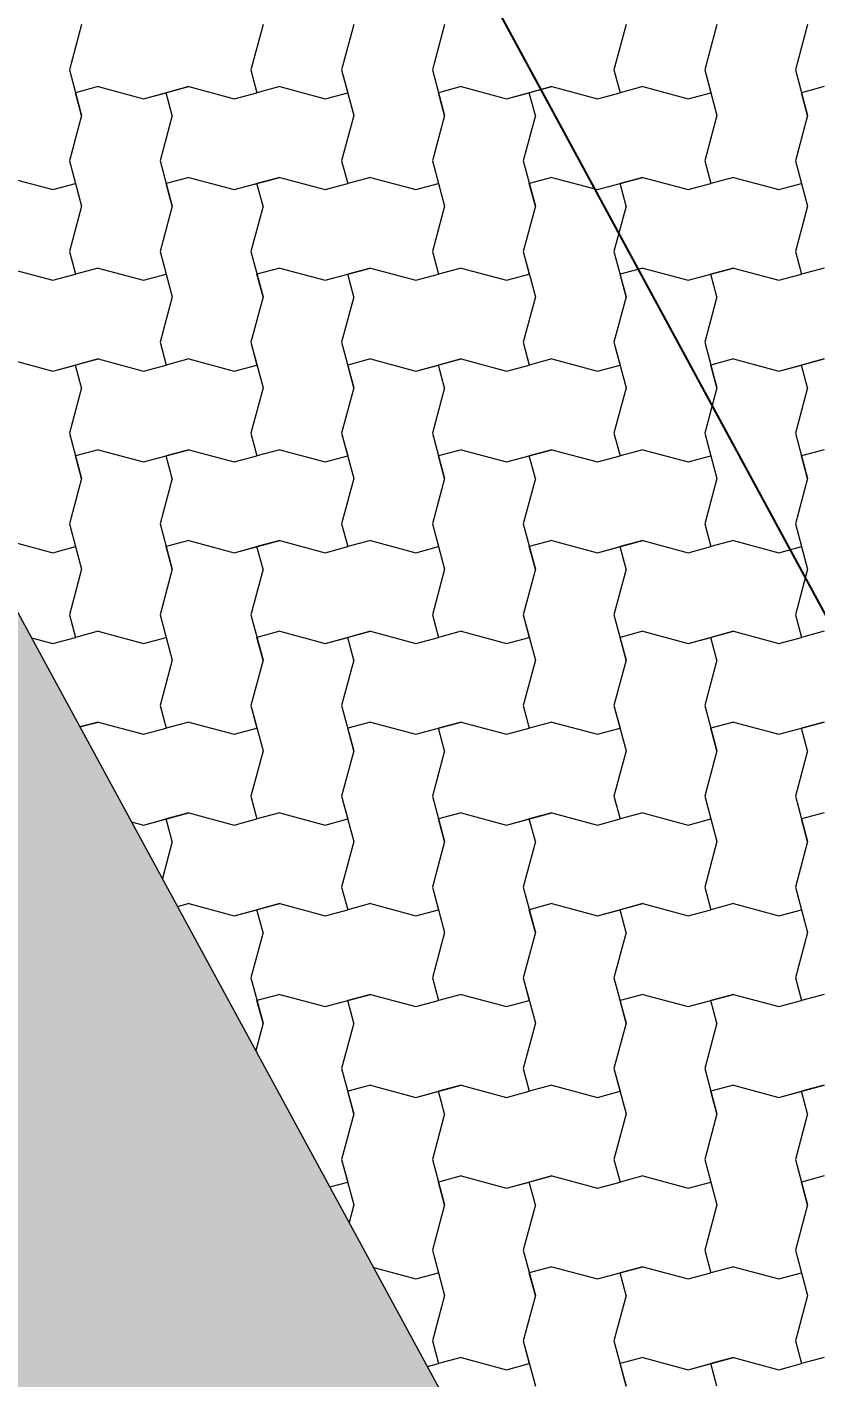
# Model space of a CAD drawing. Header units: metres. Extents: x -111189 to -108577, y -72951 to -72647.
# Drawn here: x -110201.613 to -110200.744, y -72662.483 to -72660.995 of the extents above; entities that cross this region are included whole.
import ezdxf

# ---------------------------------------------------------------- set-up
doc = ezdxf.new("R2010")
doc.units = ezdxf.units.M
doc.header["$MEASUREMENT"] = 0
doc.set_wipeout_variables(frame=1)
doc.linetypes.add('Wipeout_Contour', pattern=[1, 0, -1])
for name, color, linetype in [('00 - Muros - Pormenores', 7, 'Continuous'), ('02 - ESTRADAS', 7, 'Continuous'), ('02 - PASSEIOS', 7, 'Continuous'), ('Planta Piso -1_1_01 - TERRENO PROPOSTO', 7, 'Continuous')]:
    doc.layers.add(name, color=color, linetype=linetype)
doc.styles.add('ESTILO_GERADO_2', font='malgunsl.ttf')
doc.styles.add('ESTILO_GERADO_3', font='AGENCYR.TTF')
doc.dimstyles.new('ESTILO_GERADO__2', dxfattribs={"dimtxt": 0.15, "dimasz": 0.057, "dimexe": 0.18, "dimexo": 0.05, "dimgap": 0, "dimtad": 1, "dimzin": 0, "dimdsep": 46, "dimtxsty": 'ESTILO_GERADO_3', "dimblk": 'ARROWHEAD_2', "dimblk1": 'ARROWHEAD_2', "dimblk2": 'ARROWHEAD_2', "dimcen": 0.09, "dimclrd": 7, "dimclre": 7, "dimclrt": 7, "dimadec": 0, "dimazin": 0, "dimtfac": 1, "dimtdec": 4, "dimtmove": 0, "dimatfit": 3, "dimfxl": 1, "dimtolj": 1, "dimtzin": 0, "dimarcsym": 0})

# ---------------------------------------------------------------- blocks, each defined once
blk = doc.blocks.new('Malha_7_1', base_point=(-111182.45, -72914.5203))
at = {"layer": '02 - ESTRADAS', "linetype": 'Continuous', "lineweight": 0}
blk.add_hatch(color=59, dxfattribs=at).paths.add_polyline_path([(-111182.45, -72914.5203), (-111188.8126, -72916.4733), (-111186.8713, -72920.0457), (-111184.43, -72924.5384), (-111179.542, -72933.5337), (-111178.9858, -72934.5573), (-111177.1266, -72937.9788), (-111170.2715, -72950.5942), (-111163.9365, -72948.6033), (-111171.3979, -72934.867), (-111173.1932, -72931.5618), (-111177.5277, -72923.5822), (-111178.6992, -72921.4255), (-111179.283, -72920.3506), (-111181.1398, -72916.9324)])
at = {"layer": '02 - ESTRADAS', "color": 7, "linetype": 'Continuous', "lineweight": 13, "flags": 128}
blk.add_lwpolyline([(-111182.45, -72914.5203), (-111181.1398, -72916.9324), (-111179.283, -72920.3506), (-111178.6992, -72921.4255), (-111177.5277, -72923.5822), (-111173.1932, -72931.5618), (-111171.3979, -72934.867), (-111163.9365, -72948.6033), (-111170.2715, -72950.5942), (-111177.1266, -72937.9788), (-111178.9858, -72934.5573), (-111179.542, -72933.5337), (-111184.43, -72924.5384), (-111186.8713, -72920.0457), (-111188.8126, -72916.4733)], close=True, dxfattribs=at)
blk = doc.blocks.new('*X25', base_point=(-110957.0649, -73026.2797))
at = {"layer": '02 - PASSEIOS', "color": 253, "linetype": 'Continuous', "lineweight": 9}
for p, q in [((-111177.1515, -72923.498), (-111177.1649, -72923.548)), ((-111176.9515, -72923.498), (-111176.9649, -72923.548)), ((-111176.8515, -72923.498), (-111176.8649, -72923.548)), ((-111176.8515, -72923.498), (-111176.8649, -72923.548)), ((-111176.7515, -72923.498), (-111176.7649, -72923.548)), ((-111176.5515, -72923.498), (-111176.5649, -72923.548)), ((-111176.4515, -72923.498), (-111176.4649, -72923.548)), ((-111176.4515, -72923.498), (-111176.4649, -72923.548)), ((-111176.3515, -72923.498), (-111176.3649, -72923.548)), ((-111177.1649, -72923.548), (-111177.1515, -72923.598)), ((-111176.9649, -72923.548), (-111176.9582, -72923.573)), ((-111176.8649, -72923.548), (-111176.8582, -72923.573)), ((-111176.8649, -72923.548), (-111176.8515, -72923.598)), ((-111176.7649, -72923.548), (-111176.7515, -72923.598)), ((-111176.5649, -72923.548), (-111176.5582, -72923.573)), ((-111176.4649, -72923.548), (-111176.4582, -72923.573)), ((-111176.4649, -72923.548), (-111176.4515, -72923.598)), ((-111176.3649, -72923.548), (-111176.3515, -72923.598)), ((-111177.1332, -72923.5663), (-111177.1582, -72923.573)), ((-111177.1332, -72923.5663), (-111177.1582, -72923.573)), ((-111177.1332, -72923.5663), (-111177.0832, -72923.5797)), ((-111177.1332, -72923.5663), (-111177.0832, -72923.5797)), ((-111177.0832, -72923.5797), (-111177.0332, -72923.5663)), ((-111177.0332, -72923.5663), (-111177.0582, -72923.573)), ((-111177.0332, -72923.5663), (-111176.9832, -72923.5797)), ((-111177.0332, -72923.5663), (-111176.9832, -72923.5797)), ((-111176.9332, -72923.5663), (-111176.9582, -72923.573)), ((-111176.9332, -72923.5663), (-111176.8832, -72923.5797)), ((-111176.7332, -72923.5663), (-111176.7582, -72923.573)), ((-111176.7332, -72923.5663), (-111176.7582, -72923.573)), ((-111176.7332, -72923.5663), (-111176.6832, -72923.5797)), ((-111176.7332, -72923.5663), (-111176.6832, -72923.5797)), ((-111176.6832, -72923.5797), (-111176.6332, -72923.5663)), ((-111176.6332, -72923.5663), (-111176.6582, -72923.573)), ((-111176.6332, -72923.5663), (-111176.5832, -72923.5797)), ((-111176.6332, -72923.5663), (-111176.5832, -72923.5797)), ((-111176.5332, -72923.5663), (-111176.5582, -72923.573)), ((-111176.5332, -72923.5663), (-111176.4832, -72923.5797)), ((-111176.3332, -72923.5663), (-111176.3582, -72923.573)), ((-111176.3332, -72923.5663), (-111176.3582, -72923.573)), ((-111177.1515, -72923.598), (-111177.1582, -72923.573)), ((-111177.0832, -72923.5797), (-111177.0582, -72923.573)), ((-111177.0515, -72923.598), (-111177.0582, -72923.573)), ((-111176.9832, -72923.5797), (-111176.9582, -72923.573)), ((-111176.9832, -72923.5797), (-111176.9582, -72923.573)), ((-111176.8832, -72923.5797), (-111176.8582, -72923.573)), ((-111176.7515, -72923.598), (-111176.7582, -72923.573)), ((-111176.6832, -72923.5797), (-111176.6582, -72923.573)), ((-111176.6515, -72923.598), (-111176.6582, -72923.573)), ((-111176.5832, -72923.5797), (-111176.5582, -72923.573)), ((-111176.5832, -72923.5797), (-111176.5582, -72923.573)), ((-111176.4832, -72923.5797), (-111176.4582, -72923.573)), ((-111176.3515, -72923.598), (-111176.3582, -72923.573)), ((-111177.1515, -72923.598), (-111177.1649, -72923.648)), ((-111177.1515, -72923.598), (-111177.1649, -72923.648)), ((-111177.0515, -72923.598), (-111177.0649, -72923.648)), ((-111176.8515, -72923.598), (-111176.8649, -72923.648)), ((-111176.7515, -72923.598), (-111176.7649, -72923.648)), ((-111176.7515, -72923.598), (-111176.7649, -72923.648)), ((-111176.6515, -72923.598), (-111176.6649, -72923.648)), ((-111176.4515, -72923.598), (-111176.4649, -72923.648)), ((-111176.3515, -72923.598), (-111176.3649, -72923.648)), ((-111176.3515, -72923.598), (-111176.3649, -72923.648)), ((-111177.1649, -72923.648), (-111177.1582, -72923.673)), ((-111177.1649, -72923.648), (-111177.1515, -72923.698)), ((-111177.0649, -72923.648), (-111177.0515, -72923.698)), ((-111176.8649, -72923.648), (-111176.8582, -72923.673)), ((-111176.7649, -72923.648), (-111176.7582, -72923.673)), ((-111176.7649, -72923.648), (-111176.7515, -72923.698)), ((-111176.6649, -72923.648), (-111176.6515, -72923.698)), ((-111176.4649, -72923.648), (-111176.4582, -72923.673)), ((-111176.3649, -72923.648), (-111176.3582, -72923.673)), ((-111176.3649, -72923.648), (-111176.3515, -72923.698)), ((-111177.2332, -72923.6663), (-111177.1832, -72923.6797)), ((-111177.0332, -72923.6663), (-111177.0582, -72923.673)), ((-111177.0332, -72923.6663), (-111177.0582, -72923.673)), ((-111177.0332, -72923.6663), (-111176.9832, -72923.6797)), ((-111177.0332, -72923.6663), (-111176.9832, -72923.6797)), ((-111176.9832, -72923.6797), (-111176.9332, -72923.6663)), ((-111176.9332, -72923.6663), (-111176.9582, -72923.673)), ((-111176.9332, -72923.6663), (-111176.8832, -72923.6797)), ((-111176.9332, -72923.6663), (-111176.8832, -72923.6797)), ((-111176.8332, -72923.6663), (-111176.8582, -72923.673)), ((-111176.8332, -72923.6663), (-111176.7832, -72923.6797)), ((-111176.6332, -72923.6663), (-111176.6582, -72923.673)), ((-111176.6332, -72923.6663), (-111176.6582, -72923.673)), ((-111176.6332, -72923.6663), (-111176.5832, -72923.6797)), ((-111176.6332, -72923.6663), (-111176.5832, -72923.6797)), ((-111176.5832, -72923.6797), (-111176.5332, -72923.6663)), ((-111176.5332, -72923.6663), (-111176.5582, -72923.673)), ((-111176.5332, -72923.6663), (-111176.4832, -72923.6797)), ((-111176.5332, -72923.6663), (-111176.4832, -72923.6797)), ((-111176.4332, -72923.6663), (-111176.4582, -72923.673)), ((-111176.4332, -72923.6663), (-111176.3832, -72923.6797)), ((-111177.1832, -72923.6797), (-111177.1582, -72923.673)), ((-111177.0515, -72923.698), (-111177.0582, -72923.673)), ((-111176.9832, -72923.6797), (-111176.9582, -72923.673)), ((-111176.9515, -72923.698), (-111176.9582, -72923.673)), ((-111176.8832, -72923.6797), (-111176.8582, -72923.673)), ((-111176.8832, -72923.6797), (-111176.8582, -72923.673)), ((-111176.7832, -72923.6797), (-111176.7582, -72923.673)), ((-111176.6515, -72923.698), (-111176.6582, -72923.673)), ((-111176.5832, -72923.6797), (-111176.5582, -72923.673)), ((-111176.5515, -72923.698), (-111176.5582, -72923.673)), ((-111176.4832, -72923.6797), (-111176.4582, -72923.673)), ((-111176.4832, -72923.6797), (-111176.4582, -72923.673)), ((-111176.3832, -72923.6797), (-111176.3582, -72923.673)), ((-111177.1515, -72923.698), (-111177.1649, -72923.748)), ((-111177.0515, -72923.698), (-111177.0649, -72923.748)), ((-111177.0515, -72923.698), (-111177.0649, -72923.748)), ((-111176.9515, -72923.698), (-111176.9649, -72923.748)), ((-111176.7515, -72923.698), (-111176.7649, -72923.748)), ((-111176.6515, -72923.698), (-111176.6649, -72923.748)), ((-111176.6515, -72923.698), (-111176.6649, -72923.748)), ((-111176.5515, -72923.698), (-111176.5649, -72923.748)), ((-111176.3515, -72923.698), (-111176.3649, -72923.748)), ((-111177.1649, -72923.748), (-111177.1582, -72923.773)), ((-111177.0649, -72923.748), (-111177.0582, -72923.773)), ((-111177.0649, -72923.748), (-111177.0515, -72923.798)), ((-111176.9649, -72923.748), (-111176.9515, -72923.798)), ((-111176.7649, -72923.748), (-111176.7582, -72923.773)), ((-111176.6649, -72923.748), (-111176.6582, -72923.773)), ((-111176.6649, -72923.748), (-111176.6515, -72923.798)), ((-111176.5649, -72923.748), (-111176.5515, -72923.798)), ((-111176.3649, -72923.748), (-111176.3582, -72923.773)), ((-111177.2332, -72923.7663), (-111177.1832, -72923.7797)), ((-111177.2332, -72923.7663), (-111177.1832, -72923.7797)), ((-111177.1832, -72923.7797), (-111177.1582, -72923.773)), ((-111177.1832, -72923.7797), (-111177.1582, -72923.773)), ((-111177.1332, -72923.7663), (-111177.1582, -72923.773)), ((-111177.1332, -72923.7663), (-111177.0832, -72923.7797)), ((-111177.0832, -72923.7797), (-111177.0582, -72923.773)), ((-111176.9332, -72923.7663), (-111176.9582, -72923.773)), ((-111176.9332, -72923.7663), (-111176.9582, -72923.773)), ((-111176.9515, -72923.798), (-111176.9582, -72923.773)), ((-111176.9332, -72923.7663), (-111176.8832, -72923.7797)), ((-111176.9332, -72923.7663), (-111176.8832, -72923.7797)), ((-111176.8832, -72923.7797), (-111176.8332, -72923.7663)), ((-111176.8832, -72923.7797), (-111176.8582, -72923.773)), ((-111176.8332, -72923.7663), (-111176.8582, -72923.773)), ((-111176.8515, -72923.798), (-111176.8582, -72923.773)), ((-111176.8332, -72923.7663), (-111176.7832, -72923.7797)), ((-111176.8332, -72923.7663), (-111176.7832, -72923.7797)), ((-111176.7832, -72923.7797), (-111176.7582, -72923.773)), ((-111176.7832, -72923.7797), (-111176.7582, -72923.773)), ((-111176.7332, -72923.7663), (-111176.7582, -72923.773)), ((-111176.7332, -72923.7663), (-111176.6832, -72923.7797)), ((-111176.6832, -72923.7797), (-111176.6582, -72923.773)), ((-111176.5332, -72923.7663), (-111176.5582, -72923.773)), ((-111176.5332, -72923.7663), (-111176.5582, -72923.773)), ((-111176.5515, -72923.798), (-111176.5582, -72923.773)), ((-111176.5332, -72923.7663), (-111176.4832, -72923.7797)), ((-111176.5332, -72923.7663), (-111176.4832, -72923.7797)), ((-111176.4832, -72923.7797), (-111176.4332, -72923.7663)), ((-111176.4832, -72923.7797), (-111176.4582, -72923.773)), ((-111176.4332, -72923.7663), (-111176.4582, -72923.773)), ((-111176.4515, -72923.798), (-111176.4582, -72923.773)), ((-111176.4332, -72923.7663), (-111176.3832, -72923.7797)), ((-111176.4332, -72923.7663), (-111176.3832, -72923.7797)), ((-111176.3832, -72923.7797), (-111176.3582, -72923.773)), ((-111176.3832, -72923.7797), (-111176.3582, -72923.773)), ((-111176.3332, -72923.7663), (-111176.3582, -72923.773)), ((-111177.0515, -72923.798), (-111177.0649, -72923.848)), ((-111176.9515, -72923.798), (-111176.9649, -72923.848)), ((-111176.9515, -72923.798), (-111176.9649, -72923.848)), ((-111176.8515, -72923.798), (-111176.8649, -72923.848)), ((-111176.6515, -72923.798), (-111176.6649, -72923.848)), ((-111176.5515, -72923.798), (-111176.5649, -72923.848)), ((-111176.5515, -72923.798), (-111176.5649, -72923.848)), ((-111176.4515, -72923.798), (-111176.4649, -72923.848)), ((-111177.0649, -72923.848), (-111177.0582, -72923.873)), ((-111176.9649, -72923.848), (-111176.9582, -72923.873)), ((-111176.9649, -72923.848), (-111176.9515, -72923.898)), ((-111176.8649, -72923.848), (-111176.8515, -72923.898)), ((-111176.6649, -72923.848), (-111176.6582, -72923.873)), ((-111176.5649, -72923.848), (-111176.5582, -72923.873)), ((-111176.5649, -72923.848), (-111176.5515, -72923.898)), ((-111176.4649, -72923.848), (-111176.4515, -72923.898)), ((-111177.2332, -72923.8663), (-111177.1832, -72923.8797)), ((-111177.2332, -72923.8663), (-111177.1832, -72923.8797)), ((-111177.1832, -72923.8797), (-111177.1332, -72923.8663)), ((-111177.1832, -72923.8797), (-111177.1582, -72923.873)), ((-111177.1332, -72923.8663), (-111177.1582, -72923.873)), ((-111177.1515, -72923.898), (-111177.1582, -72923.873)), ((-111177.1332, -72923.8663), (-111177.0832, -72923.8797)), ((-111177.1332, -72923.8663), (-111177.0832, -72923.8797)), ((-111177.0832, -72923.8797), (-111177.0582, -72923.873)), ((-111177.0832, -72923.8797), (-111177.0582, -72923.873)), ((-111177.0332, -72923.8663), (-111177.0582, -72923.873)), ((-111177.0332, -72923.8663), (-111176.9832, -72923.8797)), ((-111176.9832, -72923.8797), (-111176.9582, -72923.873)), ((-111176.8332, -72923.8663), (-111176.8582, -72923.873)), ((-111176.8332, -72923.8663), (-111176.8582, -72923.873)), ((-111176.8515, -72923.898), (-111176.8582, -72923.873)), ((-111176.8332, -72923.8663), (-111176.7832, -72923.8797)), ((-111176.8332, -72923.8663), (-111176.7832, -72923.8797)), ((-111176.7832, -72923.8797), (-111176.7332, -72923.8663)), ((-111176.7832, -72923.8797), (-111176.7582, -72923.873)), ((-111176.7332, -72923.8663), (-111176.7582, -72923.873)), ((-111176.7515, -72923.898), (-111176.7582, -72923.873)), ((-111176.7332, -72923.8663), (-111176.6832, -72923.8797)), ((-111176.7332, -72923.8663), (-111176.6832, -72923.8797)), ((-111176.6832, -72923.8797), (-111176.6582, -72923.873)), ((-111176.6832, -72923.8797), (-111176.6582, -72923.873)), ((-111176.6332, -72923.8663), (-111176.6582, -72923.873)), ((-111176.6332, -72923.8663), (-111176.5832, -72923.8797)), ((-111176.5832, -72923.8797), (-111176.5582, -72923.873)), ((-111176.4332, -72923.8663), (-111176.4582, -72923.873)), ((-111176.4332, -72923.8663), (-111176.4582, -72923.873)), ((-111176.4515, -72923.898), (-111176.4582, -72923.873)), ((-111176.4332, -72923.8663), (-111176.3832, -72923.8797)), ((-111176.4332, -72923.8663), (-111176.3832, -72923.8797)), ((-111176.3832, -72923.8797), (-111176.3332, -72923.8663)), ((-111176.3832, -72923.8797), (-111176.3582, -72923.873)), ((-111176.3332, -72923.8663), (-111176.3582, -72923.873)), ((-111176.3515, -72923.898), (-111176.3582, -72923.873)), ((-111177.1515, -72923.898), (-111177.1649, -72923.948)), ((-111176.9515, -72923.898), (-111176.9649, -72923.948)), ((-111176.8515, -72923.898), (-111176.8649, -72923.948)), ((-111176.8515, -72923.898), (-111176.8649, -72923.948)), ((-111176.7515, -72923.898), (-111176.7649, -72923.948)), ((-111176.5515, -72923.898), (-111176.5649, -72923.948)), ((-111176.4515, -72923.898), (-111176.4649, -72923.948)), ((-111176.4515, -72923.898), (-111176.4649, -72923.948)), ((-111176.3515, -72923.898), (-111176.3649, -72923.948)), ((-111177.1649, -72923.948), (-111177.1515, -72923.998)), ((-111176.9649, -72923.948), (-111176.9582, -72923.973)), ((-111176.8649, -72923.948), (-111176.8582, -72923.973)), ((-111176.8649, -72923.948), (-111176.8515, -72923.998)), ((-111176.7649, -72923.948), (-111176.7515, -72923.998)), ((-111176.5649, -72923.948), (-111176.5582, -72923.973)), ((-111176.4649, -72923.948), (-111176.4582, -72923.973)), ((-111176.4649, -72923.948), (-111176.4515, -72923.998)), ((-111176.3649, -72923.948), (-111176.3515, -72923.998)), ((-111177.1332, -72923.9663), (-111177.1582, -72923.973)), ((-111177.1332, -72923.9663), (-111177.1582, -72923.973)), ((-111177.1332, -72923.9663), (-111177.0832, -72923.9797)), ((-111177.1332, -72923.9663), (-111177.0832, -72923.9797)), ((-111177.0832, -72923.9797), (-111177.0332, -72923.9663)), ((-111177.0332, -72923.9663), (-111177.0582, -72923.973)), ((-111177.0332, -72923.9663), (-111176.9832, -72923.9797)), ((-111177.0332, -72923.9663), (-111176.9832, -72923.9797)), ((-111176.9332, -72923.9663), (-111176.9582, -72923.973)), ((-111176.9332, -72923.9663), (-111176.8832, -72923.9797)), ((-111176.7332, -72923.9663), (-111176.7582, -72923.973)), ((-111176.7332, -72923.9663), (-111176.7582, -72923.973)), ((-111176.7332, -72923.9663), (-111176.6832, -72923.9797)), ((-111176.7332, -72923.9663), (-111176.6832, -72923.9797)), ((-111176.6832, -72923.9797), (-111176.6332, -72923.9663)), ((-111176.6332, -72923.9663), (-111176.6582, -72923.973)), ((-111176.6332, -72923.9663), (-111176.5832, -72923.9797)), ((-111176.6332, -72923.9663), (-111176.5832, -72923.9797)), ((-111176.5332, -72923.9663), (-111176.5582, -72923.973)), ((-111176.5332, -72923.9663), (-111176.4832, -72923.9797)), ((-111176.3332, -72923.9663), (-111176.3582, -72923.973)), ((-111176.3332, -72923.9663), (-111176.3582, -72923.973)), ((-111177.1515, -72923.998), (-111177.1582, -72923.973)), ((-111177.0832, -72923.9797), (-111177.0582, -72923.973)), ((-111177.0515, -72923.998), (-111177.0582, -72923.973)), ((-111176.9832, -72923.9797), (-111176.9582, -72923.973)), ((-111176.9832, -72923.9797), (-111176.9582, -72923.973)), ((-111176.8832, -72923.9797), (-111176.8582, -72923.973)), ((-111176.7515, -72923.998), (-111176.7582, -72923.973)), ((-111176.6832, -72923.9797), (-111176.6582, -72923.973)), ((-111176.6515, -72923.998), (-111176.6582, -72923.973)), ((-111176.5832, -72923.9797), (-111176.5582, -72923.973)), ((-111176.5832, -72923.9797), (-111176.5582, -72923.973)), ((-111176.4832, -72923.9797), (-111176.4582, -72923.973)), ((-111176.3515, -72923.998), (-111176.3582, -72923.973)), ((-111177.1515, -72923.998), (-111177.1649, -72924.048)), ((-111177.1515, -72923.998), (-111177.1649, -72924.048)), ((-111177.0515, -72923.998), (-111177.0649, -72924.048)), ((-111176.8515, -72923.998), (-111176.8649, -72924.048)), ((-111176.7515, -72923.998), (-111176.7649, -72924.048)), ((-111176.7515, -72923.998), (-111176.7649, -72924.048)), ((-111176.6515, -72923.998), (-111176.6649, -72924.048)), ((-111176.4515, -72923.998), (-111176.4649, -72924.048)), ((-111176.3515, -72923.998), (-111176.3649, -72924.048)), ((-111176.3515, -72923.998), (-111176.3649, -72924.048)), ((-111177.1649, -72924.048), (-111177.1582, -72924.073)), ((-111177.1649, -72924.048), (-111177.1515, -72924.098)), ((-111177.0649, -72924.048), (-111177.0515, -72924.098)), ((-111176.8649, -72924.048), (-111176.8582, -72924.073)), ((-111176.7649, -72924.048), (-111176.7582, -72924.073)), ((-111176.7649, -72924.048), (-111176.7515, -72924.098)), ((-111176.6649, -72924.048), (-111176.6515, -72924.098)), ((-111176.4649, -72924.048), (-111176.4582, -72924.073)), ((-111176.3649, -72924.048), (-111176.3582, -72924.073)), ((-111176.3649, -72924.048), (-111176.3515, -72924.098)), ((-111177.2332, -72924.0663), (-111177.1832, -72924.0797)), ((-111177.0332, -72924.0663), (-111177.0582, -72924.073)), ((-111177.0332, -72924.0663), (-111177.0582, -72924.073)), ((-111177.0332, -72924.0663), (-111176.9832, -72924.0797)), ((-111177.0332, -72924.0663), (-111176.9832, -72924.0797)), ((-111176.9832, -72924.0797), (-111176.9332, -72924.0663)), ((-111176.9332, -72924.0663), (-111176.9582, -72924.073)), ((-111176.9332, -72924.0663), (-111176.8832, -72924.0797)), ((-111176.9332, -72924.0663), (-111176.8832, -72924.0797)), ((-111176.8332, -72924.0663), (-111176.8582, -72924.073)), ((-111176.8332, -72924.0663), (-111176.7832, -72924.0797)), ((-111176.6332, -72924.0663), (-111176.6582, -72924.073)), ((-111176.6332, -72924.0663), (-111176.6582, -72924.073)), ((-111176.6332, -72924.0663), (-111176.5832, -72924.0797)), ((-111176.6332, -72924.0663), (-111176.5832, -72924.0797)), ((-111176.5832, -72924.0797), (-111176.5332, -72924.0663)), ((-111176.5332, -72924.0663), (-111176.5582, -72924.073)), ((-111176.5332, -72924.0663), (-111176.4832, -72924.0797)), ((-111176.5332, -72924.0663), (-111176.4832, -72924.0797)), ((-111176.4332, -72924.0663), (-111176.4582, -72924.073)), ((-111176.4332, -72924.0663), (-111176.3832, -72924.0797)), ((-111177.1832, -72924.0797), (-111177.1582, -72924.073)), ((-111177.0515, -72924.098), (-111177.0582, -72924.073)), ((-111176.9832, -72924.0797), (-111176.9582, -72924.073)), ((-111176.9515, -72924.098), (-111176.9582, -72924.073)), ((-111176.8832, -72924.0797), (-111176.8582, -72924.073)), ((-111176.8832, -72924.0797), (-111176.8582, -72924.073)), ((-111176.7832, -72924.0797), (-111176.7582, -72924.073)), ((-111176.6515, -72924.098), (-111176.6582, -72924.073)), ((-111176.5832, -72924.0797), (-111176.5582, -72924.073)), ((-111176.5515, -72924.098), (-111176.5582, -72924.073)), ((-111176.4832, -72924.0797), (-111176.4582, -72924.073)), ((-111176.4832, -72924.0797), (-111176.4582, -72924.073)), ((-111176.3832, -72924.0797), (-111176.3582, -72924.073)), ((-111177.1515, -72924.098), (-111177.1649, -72924.148)), ((-111177.0515, -72924.098), (-111177.0649, -72924.148)), ((-111177.0515, -72924.098), (-111177.0649, -72924.148)), ((-111176.9515, -72924.098), (-111176.9649, -72924.148)), ((-111176.7515, -72924.098), (-111176.7649, -72924.148)), ((-111176.6515, -72924.098), (-111176.6649, -72924.148)), ((-111176.6515, -72924.098), (-111176.6649, -72924.148)), ((-111176.5515, -72924.098), (-111176.5649, -72924.148)), ((-111176.3515, -72924.098), (-111176.3649, -72924.148)), ((-111177.1649, -72924.148), (-111177.1582, -72924.173)), ((-111177.0649, -72924.148), (-111177.0582, -72924.173)), ((-111177.0649, -72924.148), (-111177.0515, -72924.198)), ((-111176.9649, -72924.148), (-111176.9515, -72924.198)), ((-111176.7649, -72924.148), (-111176.7582, -72924.173)), ((-111176.6649, -72924.148), (-111176.6582, -72924.173)), ((-111176.6649, -72924.148), (-111176.6515, -72924.198)), ((-111176.5649, -72924.148), (-111176.5515, -72924.198)), ((-111176.3649, -72924.148), (-111176.3582, -72924.173)), ((-111177.2065, -72924.1735), (-111177.1832, -72924.1797)), ((-111177.2065, -72924.1735), (-111177.1832, -72924.1797)), ((-111177.1832, -72924.1797), (-111177.1582, -72924.173)), ((-111177.1832, -72924.1797), (-111177.1582, -72924.173)), ((-111177.1332, -72924.1663), (-111177.1582, -72924.173)), ((-111177.1332, -72924.1663), (-111177.0832, -72924.1797)), ((-111177.0832, -72924.1797), (-111177.0582, -72924.173)), ((-111176.9332, -72924.1663), (-111176.9582, -72924.173)), ((-111176.9332, -72924.1663), (-111176.9582, -72924.173)), ((-111176.9515, -72924.198), (-111176.9582, -72924.173)), ((-111176.9332, -72924.1663), (-111176.8832, -72924.1797)), ((-111176.9332, -72924.1663), (-111176.8832, -72924.1797)), ((-111176.8832, -72924.1797), (-111176.8332, -72924.1663)), ((-111176.8832, -72924.1797), (-111176.8582, -72924.173)), ((-111176.8332, -72924.1663), (-111176.8582, -72924.173)), ((-111176.8515, -72924.198), (-111176.8582, -72924.173)), ((-111176.8332, -72924.1663), (-111176.7832, -72924.1797)), ((-111176.8332, -72924.1663), (-111176.7832, -72924.1797)), ((-111176.7832, -72924.1797), (-111176.7582, -72924.173)), ((-111176.7832, -72924.1797), (-111176.7582, -72924.173)), ((-111176.7332, -72924.1663), (-111176.7582, -72924.173)), ((-111176.7332, -72924.1663), (-111176.6832, -72924.1797)), ((-111176.6832, -72924.1797), (-111176.6582, -72924.173)), ((-111176.5332, -72924.1663), (-111176.5582, -72924.173)), ((-111176.5332, -72924.1663), (-111176.5582, -72924.173)), ((-111176.5515, -72924.198), (-111176.5582, -72924.173)), ((-111176.5332, -72924.1663), (-111176.4832, -72924.1797)), ((-111176.5332, -72924.1663), (-111176.4832, -72924.1797)), ((-111176.4832, -72924.1797), (-111176.4332, -72924.1663)), ((-111176.4832, -72924.1797), (-111176.4582, -72924.173)), ((-111176.4332, -72924.1663), (-111176.4582, -72924.173)), ((-111176.4515, -72924.198), (-111176.4582, -72924.173)), ((-111176.4332, -72924.1663), (-111176.3832, -72924.1797)), ((-111176.4332, -72924.1663), (-111176.3832, -72924.1797)), ((-111176.3832, -72924.1797), (-111176.3582, -72924.173)), ((-111176.3832, -72924.1797), (-111176.3582, -72924.173)), ((-111176.3332, -72924.1663), (-111176.3582, -72924.173)), ((-111177.0515, -72924.198), (-111177.0649, -72924.248)), ((-111176.9515, -72924.198), (-111176.9649, -72924.248)), ((-111176.9515, -72924.198), (-111176.9649, -72924.248)), ((-111176.8515, -72924.198), (-111176.8649, -72924.248)), ((-111176.6515, -72924.198), (-111176.6649, -72924.248)), ((-111176.5515, -72924.198), (-111176.5649, -72924.248)), ((-111176.5515, -72924.198), (-111176.5649, -72924.248)), ((-111176.4515, -72924.198), (-111176.4649, -72924.248)), ((-111177.0649, -72924.248), (-111177.0582, -72924.273)), ((-111176.9649, -72924.248), (-111176.9582, -72924.273)), ((-111176.9649, -72924.248), (-111176.9515, -72924.298)), ((-111176.8649, -72924.248), (-111176.8515, -72924.298)), ((-111176.6649, -72924.248), (-111176.6582, -72924.273)), ((-111176.5649, -72924.248), (-111176.5582, -72924.273)), ((-111176.5649, -72924.248), (-111176.5515, -72924.298)), ((-111176.4649, -72924.248), (-111176.4515, -72924.298)), ((-111177.1532, -72924.2717), (-111177.1332, -72924.2663)), ((-111177.1332, -72924.2663), (-111177.1532, -72924.2717)), ((-111177.1332, -72924.2663), (-111177.0832, -72924.2797)), ((-111177.1332, -72924.2663), (-111177.0832, -72924.2797)), ((-111177.0832, -72924.2797), (-111177.0582, -72924.273)), ((-111177.0832, -72924.2797), (-111177.0582, -72924.273)), ((-111177.0332, -72924.2663), (-111177.0582, -72924.273)), ((-111177.0332, -72924.2663), (-111176.9832, -72924.2797)), ((-111176.9832, -72924.2797), (-111176.9582, -72924.273)), ((-111176.8332, -72924.2663), (-111176.8582, -72924.273)), ((-111176.8332, -72924.2663), (-111176.8582, -72924.273)), ((-111176.8515, -72924.298), (-111176.8582, -72924.273)), ((-111176.8332, -72924.2663), (-111176.7832, -72924.2797)), ((-111176.8332, -72924.2663), (-111176.7832, -72924.2797)), ((-111176.7832, -72924.2797), (-111176.7332, -72924.2663)), ((-111176.7832, -72924.2797), (-111176.7582, -72924.273)), ((-111176.7332, -72924.2663), (-111176.7582, -72924.273)), ((-111176.7515, -72924.298), (-111176.7582, -72924.273)), ((-111176.7332, -72924.2663), (-111176.6832, -72924.2797)), ((-111176.7332, -72924.2663), (-111176.6832, -72924.2797)), ((-111176.6832, -72924.2797), (-111176.6582, -72924.273)), ((-111176.6832, -72924.2797), (-111176.6582, -72924.273)), ((-111176.6332, -72924.2663), (-111176.6582, -72924.273)), ((-111176.6332, -72924.2663), (-111176.5832, -72924.2797)), ((-111176.5832, -72924.2797), (-111176.5582, -72924.273)), ((-111176.4332, -72924.2663), (-111176.4582, -72924.273)), ((-111176.4332, -72924.2663), (-111176.4582, -72924.273)), ((-111176.4515, -72924.298), (-111176.4582, -72924.273)), ((-111176.4332, -72924.2663), (-111176.3832, -72924.2797)), ((-111176.4332, -72924.2663), (-111176.3832, -72924.2797)), ((-111176.3832, -72924.2797), (-111176.3332, -72924.2663)), ((-111176.3832, -72924.2797), (-111176.3582, -72924.273)), ((-111176.3332, -72924.2663), (-111176.3582, -72924.273)), ((-111176.3515, -72924.298), (-111176.3582, -72924.273)), ((-111176.9515, -72924.298), (-111176.9649, -72924.348)), ((-111176.8515, -72924.298), (-111176.8649, -72924.348)), ((-111176.8515, -72924.298), (-111176.8649, -72924.348)), ((-111176.7515, -72924.298), (-111176.7649, -72924.348)), ((-111176.5515, -72924.298), (-111176.5649, -72924.348)), ((-111176.4515, -72924.298), (-111176.4649, -72924.348)), ((-111176.4515, -72924.298), (-111176.4649, -72924.348)), ((-111176.3515, -72924.298), (-111176.3649, -72924.348)), ((-111176.9649, -72924.348), (-111176.9582, -72924.373)), ((-111176.8649, -72924.348), (-111176.8582, -72924.373)), ((-111176.8649, -72924.348), (-111176.8515, -72924.398)), ((-111176.7649, -72924.348), (-111176.7515, -72924.398)), ((-111176.5649, -72924.348), (-111176.5582, -72924.373)), ((-111176.4649, -72924.348), (-111176.4582, -72924.373)), ((-111176.4649, -72924.348), (-111176.4515, -72924.398)), ((-111176.3649, -72924.348), (-111176.3515, -72924.398)), ((-111177.0832, -72924.3797), (-111177.0332, -72924.3663)), ((-111177.0332, -72924.3663), (-111177.0582, -72924.373)), ((-111177.0332, -72924.3663), (-111176.9832, -72924.3797)), ((-111177.0332, -72924.3663), (-111176.9832, -72924.3797)), ((-111176.9332, -72924.3663), (-111176.9582, -72924.373)), ((-111176.9332, -72924.3663), (-111176.8832, -72924.3797)), ((-111176.7332, -72924.3663), (-111176.7582, -72924.373)), ((-111176.7332, -72924.3663), (-111176.7582, -72924.373)), ((-111176.7332, -72924.3663), (-111176.6832, -72924.3797)), ((-111176.7332, -72924.3663), (-111176.6832, -72924.3797)), ((-111176.6832, -72924.3797), (-111176.6332, -72924.3663)), ((-111176.6332, -72924.3663), (-111176.6582, -72924.373)), ((-111176.6332, -72924.3663), (-111176.5832, -72924.3797)), ((-111176.6332, -72924.3663), (-111176.5832, -72924.3797)), ((-111176.5332, -72924.3663), (-111176.5582, -72924.373)), ((-111176.5332, -72924.3663), (-111176.4832, -72924.3797)), ((-111176.3332, -72924.3663), (-111176.3582, -72924.373)), ((-111176.3332, -72924.3663), (-111176.3582, -72924.373)), ((-111177.0964, -72924.3762), (-111177.0832, -72924.3797)), ((-111177.0964, -72924.3762), (-111177.0832, -72924.3797)), ((-111177.0832, -72924.3797), (-111177.0582, -72924.373)), ((-111177.0515, -72924.398), (-111177.0582, -72924.373)), ((-111176.9832, -72924.3797), (-111176.9582, -72924.373)), ((-111176.9832, -72924.3797), (-111176.9582, -72924.373)), ((-111176.8832, -72924.3797), (-111176.8582, -72924.373)), ((-111176.7515, -72924.398), (-111176.7582, -72924.373)), ((-111176.6832, -72924.3797), (-111176.6582, -72924.373)), ((-111176.6515, -72924.398), (-111176.6582, -72924.373)), ((-111176.5832, -72924.3797), (-111176.5582, -72924.373)), ((-111176.5832, -72924.3797), (-111176.5582, -72924.373)), ((-111176.4832, -72924.3797), (-111176.4582, -72924.373)), ((-111176.3515, -72924.398), (-111176.3582, -72924.373)), ((-111177.0515, -72924.398), (-111177.0624, -72924.4388)), ((-111176.8515, -72924.398), (-111176.8649, -72924.448)), ((-111176.7515, -72924.398), (-111176.7649, -72924.448)), ((-111176.7515, -72924.398), (-111176.7649, -72924.448)), ((-111176.6515, -72924.398), (-111176.6649, -72924.448)), ((-111176.4515, -72924.398), (-111176.4649, -72924.448)), ((-111176.3515, -72924.398), (-111176.3649, -72924.448)), ((-111176.3515, -72924.398), (-111176.3649, -72924.448)), ((-111176.8649, -72924.448), (-111176.8582, -72924.473)), ((-111176.7649, -72924.448), (-111176.7582, -72924.473)), ((-111176.7649, -72924.448), (-111176.7515, -72924.498)), ((-111176.6649, -72924.448), (-111176.6515, -72924.498)), ((-111176.4649, -72924.448), (-111176.4582, -72924.473)), ((-111176.3649, -72924.448), (-111176.3582, -72924.473)), ((-111176.3649, -72924.448), (-111176.3515, -72924.498)), ((-111177.0332, -72924.4663), (-111177.0456, -72924.4697)), ((-111177.0332, -72924.4663), (-111177.0456, -72924.4697)), ((-111177.0332, -72924.4663), (-111176.9832, -72924.4797)), ((-111177.0332, -72924.4663), (-111176.9832, -72924.4797)), ((-111176.9832, -72924.4797), (-111176.9332, -72924.4663)), ((-111176.9832, -72924.4797), (-111176.9582, -72924.473)), ((-111176.9332, -72924.4663), (-111176.9582, -72924.473)), ((-111176.9515, -72924.498), (-111176.9582, -72924.473)), ((-111176.9332, -72924.4663), (-111176.8832, -72924.4797)), ((-111176.9332, -72924.4663), (-111176.8832, -72924.4797)), ((-111176.8832, -72924.4797), (-111176.8582, -72924.473)), ((-111176.8832, -72924.4797), (-111176.8582, -72924.473)), ((-111176.8332, -72924.4663), (-111176.8582, -72924.473)), ((-111176.8332, -72924.4663), (-111176.7832, -72924.4797)), ((-111176.7832, -72924.4797), (-111176.7582, -72924.473)), ((-111176.6332, -72924.4663), (-111176.6582, -72924.473)), ((-111176.6332, -72924.4663), (-111176.6582, -72924.473)), ((-111176.6515, -72924.498), (-111176.6582, -72924.473)), ((-111176.6332, -72924.4663), (-111176.5832, -72924.4797)), ((-111176.6332, -72924.4663), (-111176.5832, -72924.4797)), ((-111176.5832, -72924.4797), (-111176.5332, -72924.4663)), ((-111176.5832, -72924.4797), (-111176.5582, -72924.473)), ((-111176.5332, -72924.4663), (-111176.5582, -72924.473)), ((-111176.5515, -72924.498), (-111176.5582, -72924.473)), ((-111176.5332, -72924.4663), (-111176.4832, -72924.4797)), ((-111176.5332, -72924.4663), (-111176.4832, -72924.4797)), ((-111176.4832, -72924.4797), (-111176.4582, -72924.473)), ((-111176.4832, -72924.4797), (-111176.4582, -72924.473)), ((-111176.4332, -72924.4663), (-111176.4582, -72924.473)), ((-111176.4332, -72924.4663), (-111176.3832, -72924.4797)), ((-111176.3832, -72924.4797), (-111176.3582, -72924.473)), ((-111176.9515, -72924.498), (-111176.9649, -72924.548)), ((-111176.7515, -72924.498), (-111176.7649, -72924.548)), ((-111176.6515, -72924.498), (-111176.6649, -72924.548)), ((-111176.6515, -72924.498), (-111176.6649, -72924.548)), ((-111176.5515, -72924.498), (-111176.5649, -72924.548)), ((-111176.3515, -72924.498), (-111176.3649, -72924.548)), ((-111176.9649, -72924.548), (-111176.9515, -72924.598)), ((-111176.7649, -72924.548), (-111176.7582, -72924.573)), ((-111176.6649, -72924.548), (-111176.6582, -72924.573)), ((-111176.6649, -72924.548), (-111176.6515, -72924.598)), ((-111176.5649, -72924.548), (-111176.5515, -72924.598)), ((-111176.3649, -72924.548), (-111176.3582, -72924.573)), ((-111176.9332, -72924.5663), (-111176.9582, -72924.573)), ((-111176.9332, -72924.5663), (-111176.9582, -72924.573)), ((-111176.9515, -72924.598), (-111176.9582, -72924.573)), ((-111176.9332, -72924.5663), (-111176.8832, -72924.5797)), ((-111176.9332, -72924.5663), (-111176.8832, -72924.5797)), ((-111176.8832, -72924.5797), (-111176.8332, -72924.5663)), ((-111176.8832, -72924.5797), (-111176.8582, -72924.573)), ((-111176.8332, -72924.5663), (-111176.8582, -72924.573)), ((-111176.8515, -72924.598), (-111176.8582, -72924.573)), ((-111176.8332, -72924.5663), (-111176.7832, -72924.5797)), ((-111176.8332, -72924.5663), (-111176.7832, -72924.5797)), ((-111176.7832, -72924.5797), (-111176.7582, -72924.573)), ((-111176.7832, -72924.5797), (-111176.7582, -72924.573)), ((-111176.7332, -72924.5663), (-111176.7582, -72924.573)), ((-111176.7332, -72924.5663), (-111176.6832, -72924.5797)), ((-111176.6832, -72924.5797), (-111176.6582, -72924.573)), ((-111176.5332, -72924.5663), (-111176.5582, -72924.573)), ((-111176.5332, -72924.5663), (-111176.5582, -72924.573)), ((-111176.5515, -72924.598), (-111176.5582, -72924.573)), ((-111176.5332, -72924.5663), (-111176.4832, -72924.5797)), ((-111176.5332, -72924.5663), (-111176.4832, -72924.5797)), ((-111176.4832, -72924.5797), (-111176.4332, -72924.5663)), ((-111176.4832, -72924.5797), (-111176.4582, -72924.573)), ((-111176.4332, -72924.5663), (-111176.4582, -72924.573)), ((-111176.4515, -72924.598), (-111176.4582, -72924.573)), ((-111176.4332, -72924.5663), (-111176.3832, -72924.5797)), ((-111176.4332, -72924.5663), (-111176.3832, -72924.5797)), ((-111176.3832, -72924.5797), (-111176.3582, -72924.573)), ((-111176.3832, -72924.5797), (-111176.3582, -72924.573)), ((-111176.3332, -72924.5663), (-111176.3582, -72924.573)), ((-111176.9515, -72924.598), (-111176.9595, -72924.6281)), ((-111176.9515, -72924.598), (-111176.9595, -72924.6281)), ((-111176.8515, -72924.598), (-111176.8649, -72924.648)), ((-111176.6515, -72924.598), (-111176.6649, -72924.648)), ((-111176.5515, -72924.598), (-111176.5649, -72924.648)), ((-111176.5515, -72924.598), (-111176.5649, -72924.648)), ((-111176.4515, -72924.598), (-111176.4649, -72924.648)), ((-111176.8649, -72924.648), (-111176.8515, -72924.698)), ((-111176.6649, -72924.648), (-111176.6582, -72924.673)), ((-111176.5649, -72924.648), (-111176.5582, -72924.673)), ((-111176.5649, -72924.648), (-111176.5515, -72924.698)), ((-111176.4649, -72924.648), (-111176.4515, -72924.698)), ((-111176.8332, -72924.6663), (-111176.8582, -72924.673)), ((-111176.8332, -72924.6663), (-111176.8582, -72924.673)), ((-111176.8332, -72924.6663), (-111176.7832, -72924.6797)), ((-111176.8332, -72924.6663), (-111176.7832, -72924.6797)), ((-111176.7832, -72924.6797), (-111176.7332, -72924.6663)), ((-111176.7332, -72924.6663), (-111176.7582, -72924.673)), ((-111176.7332, -72924.6663), (-111176.6832, -72924.6797)), ((-111176.7332, -72924.6663), (-111176.6832, -72924.6797)), ((-111176.6332, -72924.6663), (-111176.6582, -72924.673)), ((-111176.6332, -72924.6663), (-111176.5832, -72924.6797)), ((-111176.4332, -72924.6663), (-111176.4582, -72924.673)), ((-111176.4332, -72924.6663), (-111176.4582, -72924.673)), ((-111176.4332, -72924.6663), (-111176.3832, -72924.6797)), ((-111176.4332, -72924.6663), (-111176.3832, -72924.6797)), ((-111176.3832, -72924.6797), (-111176.3332, -72924.6663)), ((-111176.3332, -72924.6663), (-111176.3582, -72924.673)), ((-111176.8515, -72924.698), (-111176.8582, -72924.673)), ((-111176.7832, -72924.6797), (-111176.7582, -72924.673)), ((-111176.7515, -72924.698), (-111176.7582, -72924.673)), ((-111176.6832, -72924.6797), (-111176.6582, -72924.673)), ((-111176.6832, -72924.6797), (-111176.6582, -72924.673)), ((-111176.5832, -72924.6797), (-111176.5582, -72924.673)), ((-111176.4515, -72924.698), (-111176.4582, -72924.673)), ((-111176.3832, -72924.6797), (-111176.3582, -72924.673)), ((-111176.3515, -72924.698), (-111176.3582, -72924.673)), ((-111176.8515, -72924.698), (-111176.8649, -72924.748)), ((-111176.8515, -72924.698), (-111176.8649, -72924.748)), ((-111176.7515, -72924.698), (-111176.7649, -72924.748)), ((-111176.5515, -72924.698), (-111176.5649, -72924.748)), ((-111176.4515, -72924.698), (-111176.4649, -72924.748)), ((-111176.4515, -72924.698), (-111176.4649, -72924.748)), ((-111176.3515, -72924.698), (-111176.3649, -72924.748)), ((-111176.8649, -72924.748), (-111176.8582, -72924.773)), ((-111176.8649, -72924.748), (-111176.8515, -72924.798)), ((-111176.7649, -72924.748), (-111176.7515, -72924.798)), ((-111176.5649, -72924.748), (-111176.5582, -72924.773)), ((-111176.4649, -72924.748), (-111176.4582, -72924.773)), ((-111176.4649, -72924.748), (-111176.4515, -72924.798)), ((-111176.3649, -72924.748), (-111176.3515, -72924.798)), ((-111176.7332, -72924.7663), (-111176.7582, -72924.773)), ((-111176.7332, -72924.7663), (-111176.7582, -72924.773)), ((-111176.7332, -72924.7663), (-111176.6832, -72924.7797)), ((-111176.7332, -72924.7663), (-111176.6832, -72924.7797)), ((-111176.6832, -72924.7797), (-111176.6332, -72924.7663)), ((-111176.6332, -72924.7663), (-111176.6582, -72924.773)), ((-111176.6332, -72924.7663), (-111176.5832, -72924.7797)), ((-111176.6332, -72924.7663), (-111176.5832, -72924.7797)), ((-111176.5332, -72924.7663), (-111176.5582, -72924.773)), ((-111176.5332, -72924.7663), (-111176.4832, -72924.7797)), ((-111176.3332, -72924.7663), (-111176.3582, -72924.773)), ((-111176.3332, -72924.7663), (-111176.3582, -72924.773)), ((-111176.878, -72924.7783), (-111176.8582, -72924.773)), ((-111176.7515, -72924.798), (-111176.7582, -72924.773)), ((-111176.6832, -72924.7797), (-111176.6582, -72924.773)), ((-111176.6515, -72924.798), (-111176.6582, -72924.773)), ((-111176.5832, -72924.7797), (-111176.5582, -72924.773)), ((-111176.5832, -72924.7797), (-111176.5582, -72924.773)), ((-111176.4832, -72924.7797), (-111176.4582, -72924.773)), ((-111176.3515, -72924.798), (-111176.3582, -72924.773)), ((-111176.8515, -72924.798), (-111176.8567, -72924.8175)), ((-111176.7515, -72924.798), (-111176.7649, -72924.848)), ((-111176.7515, -72924.798), (-111176.7649, -72924.848)), ((-111176.6515, -72924.798), (-111176.6649, -72924.848)), ((-111176.4515, -72924.798), (-111176.4649, -72924.848)), ((-111176.3515, -72924.798), (-111176.3649, -72924.848)), ((-111176.3515, -72924.798), (-111176.3649, -72924.848)), ((-111176.7649, -72924.848), (-111176.7582, -72924.873)), ((-111176.7649, -72924.848), (-111176.7515, -72924.898)), ((-111176.6649, -72924.848), (-111176.6515, -72924.898)), ((-111176.4649, -72924.848), (-111176.4582, -72924.873)), ((-111176.3649, -72924.848), (-111176.3582, -72924.873)), ((-111176.3649, -72924.848), (-111176.3515, -72924.898)), ((-111176.8296, -72924.8673), (-111176.7832, -72924.8797)), ((-111176.7832, -72924.8797), (-111176.7582, -72924.873)), ((-111176.6332, -72924.8663), (-111176.6582, -72924.873)), ((-111176.6332, -72924.8663), (-111176.6582, -72924.873)), ((-111176.6515, -72924.898), (-111176.6582, -72924.873)), ((-111176.6332, -72924.8663), (-111176.5832, -72924.8797)), ((-111176.6332, -72924.8663), (-111176.5832, -72924.8797)), ((-111176.5832, -72924.8797), (-111176.5332, -72924.8663)), ((-111176.5832, -72924.8797), (-111176.5582, -72924.873)), ((-111176.5332, -72924.8663), (-111176.5582, -72924.873)), ((-111176.5515, -72924.898), (-111176.5582, -72924.873)), ((-111176.5332, -72924.8663), (-111176.4832, -72924.8797)), ((-111176.5332, -72924.8663), (-111176.4832, -72924.8797)), ((-111176.4832, -72924.8797), (-111176.4582, -72924.873)), ((-111176.4832, -72924.8797), (-111176.4582, -72924.873)), ((-111176.4332, -72924.8663), (-111176.4582, -72924.873)), ((-111176.4332, -72924.8663), (-111176.3832, -72924.8797)), ((-111176.3832, -72924.8797), (-111176.3582, -72924.873)), ((-111176.7515, -72924.898), (-111176.7649, -72924.948)), ((-111176.6515, -72924.898), (-111176.6649, -72924.948)), ((-111176.6515, -72924.898), (-111176.6649, -72924.948)), ((-111176.5515, -72924.898), (-111176.5649, -72924.948)), ((-111176.3515, -72924.898), (-111176.3649, -72924.948)), ((-111176.7649, -72924.948), (-111176.7582, -72924.973)), ((-111176.6649, -72924.948), (-111176.6582, -72924.973)), ((-111176.6649, -72924.948), (-111176.6515, -72924.998)), ((-111176.5649, -72924.948), (-111176.5515, -72924.998)), ((-111176.3649, -72924.948), (-111176.3582, -72924.973)), ((-111176.7704, -72924.9763), (-111176.7582, -72924.973)), ((-111176.7704, -72924.9763), (-111176.7582, -72924.973)), ((-111176.7332, -72924.9663), (-111176.7582, -72924.973)), ((-111176.7332, -72924.9663), (-111176.6832, -72924.9797)), ((-111176.6832, -72924.9797), (-111176.6582, -72924.973)), ((-111176.5332, -72924.9663), (-111176.5582, -72924.973)), ((-111176.5332, -72924.9663), (-111176.5582, -72924.973)), ((-111176.5515, -72924.998), (-111176.5582, -72924.973)), ((-111176.5332, -72924.9663), (-111176.4832, -72924.9797)), ((-111176.5332, -72924.9663), (-111176.4832, -72924.9797)), ((-111176.4832, -72924.9797), (-111176.4332, -72924.9663)), ((-111176.4832, -72924.9797), (-111176.4582, -72924.973)), ((-111176.4332, -72924.9663), (-111176.4582, -72924.973)), ((-111176.4515, -72924.998), (-111176.4582, -72924.973)), ((-111176.4332, -72924.9663), (-111176.3832, -72924.9797)), ((-111176.4332, -72924.9663), (-111176.3832, -72924.9797)), ((-111176.3832, -72924.9797), (-111176.3582, -72924.973)), ((-111176.3832, -72924.9797), (-111176.3582, -72924.973)), ((-111176.3332, -72924.9663), (-111176.3582, -72924.973))]:
    blk.add_line(p, q, dxfattribs=at)
blk = doc.blocks.new('Malha_8_1', base_point=(-111182.45, -72914.5203))
at = {"color": 254, "linetype": 'Wipeout_Contour', "lineweight": 0, "ltscale": 1861428.278801215}
blk.add_wipeout([(-111182.45, -72914.5203), (-111181.1398, -72916.9324), (-111179.283, -72920.3506), (-111178.6992, -72921.4255), (-111173.1932, -72931.5618), (-111171.3979, -72934.867), (-111163.9365, -72948.6033), (-111162.5896, -72948.18), (-111170.1617, -72934.1975), (-111171.9536, -72930.8885), (-111177.4458, -72920.7467), (-111178.0283, -72919.6711), (-111179.8807, -72916.2505), (-111181.0503, -72914.0907)], dxfattribs=at).dxf.layer = '02 - PASSEIOS'
at = {"layer": '02 - PASSEIOS', "color": 7, "linetype": 'Continuous', "lineweight": 13, "flags": 128}
blk.add_lwpolyline([(-111182.45, -72914.5203), (-111181.0503, -72914.0907), (-111179.8807, -72916.2505), (-111178.0283, -72919.6711), (-111177.4458, -72920.7467), (-111171.9536, -72930.8885), (-111170.1617, -72934.1975), (-111162.5896, -72948.18), (-111163.9365, -72948.6033), (-111171.3979, -72934.867), (-111173.1932, -72931.5618), (-111178.6992, -72921.4255), (-111179.283, -72920.3506), (-111181.1398, -72916.9324)], close=True, dxfattribs=at)
at = {"layer": '02 - PASSEIOS', "color": 7, "lineweight": 13}
blk.add_blockref('*X25', (-110957.0649, -73026.2797), dxfattribs=at)
blk = doc.blocks.new('ARROWHEAD_2')
at = {"color": 0, "linetype": 'Continuous', "lineweight": 0}
for p, q in [((-0.378, -0.655), (0.378, 0.655)), ((0, 0), (-1, 0))]:
    blk.add_line(p, q, dxfattribs=at)
blk = doc.blocks.new('*D3280')
at = {"layer": '00 - Muros - Pormenores', "color": 7, "linetype": 'Continuous', "lineweight": -2, "transparency": 16777216}
for p, q in [((-110201.8822, -72658.2813), (-110202.5597, -72658.6482)), ((-110202.3743, -72658.6126), (-110198.8363, -72665.1458)), ((-110195.2504, -72671.7674), (-110198.6952, -72665.4063)), ((-110194.704, -72671.5364), (-110195.3815, -72671.9033))]:
    blk.add_line(p, q, dxfattribs=at)
at = {"layer": 'Defpoints', "color": 0, "linetype": 'Continuous', "transparency": 16777216}
for p in [(-110201.8383, -72658.2575), (-110194.66, -72671.5125), (-110195.2233, -72671.8176)]:
    blk.add_point(p, dxfattribs=at)
at = {"layer": '00 - Muros - Pormenores', "color": 7, "linetype": 'Continuous', "lineweight": -2, "transparency": 16777216, "xscale": 0.05700000000000001, "yscale": 0.05700000000000001, "zscale": 0.05700000000000001}
for p, rotation in [((-110202.4014, -72658.5625), 118.4372769105561), ((-110195.2233, -72671.8176), 298.4372769105561)]:
    blk.add_blockref('ARROWHEAD_2', p, dxfattribs=dict(at, rotation=rotation))
at = {"layer": '00 - Muros - Pormenores', "color": 7, "linetype": 'Continuous', "lineweight": 5, "transparency": 16777216, "insert": (-110198.7658, -72665.276), "char_height": 0.15, "attachment_point": 5, "rotation": 298.4373, "style": 'ESTILO_GERADO_3'}
blk.add_mtext('\\A1;15.07', dxfattribs=at)
blk = doc.blocks.new('Alçado_5_1', base_point=(-111181.4997, -72914.2286))
at = {"layer": '00 - Muros - Pormenores', "color": 7, "lineweight": 5, "insert": (-111174.5273, -72926.8467), "char_height": 0.18, "attachment_point": 9, "rotation": 298.4376, "style": 'ESTILO_GERADO_2'}
blk.add_mtext('\\A1;{\\pqr;\\pt0;\\fMalgun Gothic Semilight|b0|i0|c0|p0;\\W1.000000;Alçado - Muro 1 - Confinante com a via pública}', dxfattribs=at)

msp = doc.modelspace()

# ---------------------------------------------------------------- block references
at = {"layer": 'Planta Piso -1_1_01 - TERRENO PROPOSTO', "color": 252, "linetype": 'Continuous', "lineweight": 0, "true_color": 0x939598, "transparency": 33554539}
msp.add_blockref('Malha_7_1', (-110206.8514, -72652.0145), dxfattribs=at)

# ---------------------------------------------------------------- next in the draw order: block references
at = {"layer": '02 - PASSEIOS', "color": 7, "lineweight": 13}
msp.add_blockref('Malha_8_1', (-110206.8514, -72652.0145), dxfattribs=at)

# ---------------------------------------------------------------- next in the draw order: block references
at = {"layer": '00 - Muros - Pormenores', "color": 253, "lineweight": 13}
msp.add_blockref('Alçado_5_1', (-110205.9012, -72651.7228), dxfattribs=at)

# ---------------------------------------------------------------- next in the draw order: dimensions: what is measured, and where the dimension line sits
at = {"layer": '00 - Muros - Pormenores', "color": 7, "linetype": 'Continuous', "lineweight": 5}
dim = msp.add_linear_dim(base=(-110195.2233, -72671.8176), p1=(-110201.8383, -72658.2575), p2=(-110194.66, -72671.5125), angle=298.4373, dimstyle='ESTILO_GERADO__2', dxfattribs=at)
dim.commit()
dim.dimension.update_dxf_attribs({"geometry": '*D3280', "text_midpoint": (-110198.7658, -72665.276), "dimtype": 160, "text_rotation": 298.4373})

doc.saveas('drawing.dxf')
